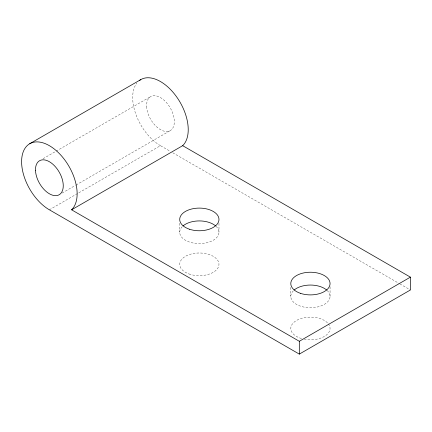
<?xml version="1.0" encoding="UTF-8"?>
<svg xmlns="http://www.w3.org/2000/svg" width="432" height="432" viewBox="0 0 432 432"><rect width="100%" height="100%" fill="white"/><g stroke="black" fill="none" stroke-linecap="round" stroke-linejoin="round"><path stroke-width="0.32" stroke-dasharray="2.16 1.62" d="M43.043 158.722L150.638 96.601M62.1 193.066L75.476 185.344M76.059 185.009L170.278 130.615M49.372 209.806L160.456 145.676L170.386 151.405M172.719 152.755L399.303 283.57M399.886 283.91L410.4 289.975M330.059 286.772L330.059 296.39M290.785 287.41L290.785 296.39M218.975 223.279L218.975 232.254M179.701 223.279L179.701 232.254M160.456 145.676A39.274 22.675 60 0 1 136.199 115.214A39.274 22.675 60 0 1 136.836 83.101M327.121 290.428A19.64 11.34 0 0 1 323.195 305.003A19.64 11.34 0 0 1 297.648 305.003A19.64 11.34 0 0 1 293.722 290.428M216.038 226.292A19.64 11.34 0 0 1 212.112 240.867A19.64 11.34 0 0 1 186.565 240.867A19.64 11.34 0 0 1 182.639 226.292M328.342 323.822A19.64 11.34 0 0 1 325.031 336.037A19.64 11.34 0 0 1 304.355 339.244M301.509 338.558A19.64 11.34 0 0 1 296.536 320.441A19.64 11.34 0 0 1 327.92 323.309M146.594 106.488A19.64 11.34 60 0 0 168.053 131.414A19.64 11.34 60 0 0 166.725 102.913A19.64 11.34 60 0 0 146.594 106.488M188.989 273.958A19.64 11.34 0 0 0 218.965 264.681A19.64 11.34 0 0 0 190.058 254.335A19.64 11.34 0 0 0 188.989 273.958"/><path stroke-width="0.65" d="M29.732 143.726L140.821 79.596M71.588 209.806L182.677 145.676L410.4 277.15L410.4 289.975L299.317 354.11L49.372 209.806A39.274 22.675 60 0 1 22.237 155.25A39.274 22.675 60 0 1 60.923 155.25A39.274 22.675 60 0 1 71.588 209.806L299.317 341.285L410.4 277.15M299.317 341.285L299.317 354.11M139.698 80.32A39.274 22.675 60 0 1 178.027 98.917A39.274 22.675 60 0 1 182.677 145.676M294.241 289.964A19.64 11.34 0 0 1 326.603 289.964M183.157 225.833A19.64 11.34 0 0 1 215.519 225.833M35.505 170.624A19.64 11.34 60 0 0 56.97 195.55A19.64 11.34 60 0 0 55.636 167.049A19.64 11.34 60 0 0 35.505 170.624M189.518 229.246A19.64 11.34 0 0 0 218.975 219.429A19.64 11.34 0 0 0 189.518 209.612A19.64 11.34 0 0 0 189.518 229.246M300.602 293.382A19.64 11.34 0 0 0 330.059 283.565A19.64 11.34 0 0 0 300.602 273.748A19.64 11.34 0 0 0 300.602 293.382"/></g></svg>
